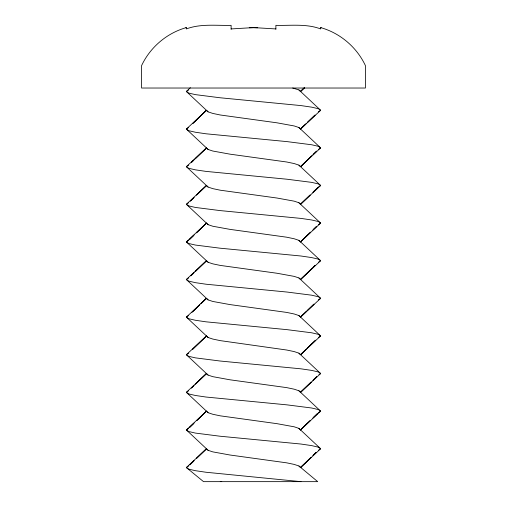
<?xml version="1.0" encoding="UTF-8"?>
<svg xmlns="http://www.w3.org/2000/svg" width="507" height="507" viewBox="0 0 507 507"><rect width="100%" height="100%" fill="white"/><g stroke="black" fill="none" stroke-linecap="round" stroke-linejoin="round"><path stroke-width="0.76" d="M193.085 123.226L206.425 110.33M191.412 162.443L194.194 159.756M195.309 158.685L206.425 147.936M300.575 91.437L303.908 88.218M194.194 197.362L190.302 201.127L193.655 197.888M196.976 194.675L206.425 185.543M300.575 129.044L305.575 124.209M307.248 122.599L315.031 115.076L307.762 122.086M194.194 234.969L189.187 239.805L193.655 235.495M196.418 232.821L206.425 223.15M300.575 166.651L311.691 155.909M312.806 154.831L316.698 151.073L313.345 154.305M194.194 272.576L190.86 275.802L193.655 273.102M195.309 271.505L206.425 260.756M300.575 204.258L310.024 195.125M312.806 192.438L317.813 187.603L313.345 191.912M192.527 311.792L199.752 304.808M201.425 303.199L206.425 298.363M300.575 241.864L310.582 232.193M312.806 230.045L316.698 226.287M192.527 349.399L206.425 335.97M300.575 279.471L315.031 265.503L313.345 267.126M194.194 385.396L191.412 388.083L193.655 385.922M195.86 383.786L206.425 373.577M300.575 317.078L313.915 304.181M194.194 423.003L189.745 427.3L193.655 423.529M196.976 420.316L206.425 411.183M300.575 354.685L306.133 349.31M307.248 348.239L315.031 340.717M194.194 460.609L189.745 464.906L193.655 461.136M196.418 458.461L206.425 448.79M300.575 392.291L311.14 382.082M312.806 380.472L316.698 376.707L313.345 379.946M300.575 429.898L310.024 420.766M312.806 418.079L317.813 413.243L313.345 417.553M300.575 467.505L310.582 457.834M312.806 455.685L316.14 452.459L313.345 455.159M193.097 123.214L199.238 117.288M200.354 116.211L206.495 110.285L208.092 111.857L212.788 113.422L220.26 114.988L277.006 122.821L294.212 125.958L298.908 127.523L320.652 147.892L300.505 166.695L298.908 165.13L294.212 163.565L286.74 161.999L229.994 154.16L212.788 151.029L208.092 149.464L186.348 129.089L206.495 110.285M191.424 162.436L193.655 160.282M194.77 159.204L206.495 147.892L208.092 149.464M292.716 88.034L298.908 89.916L300.505 91.482L304.415 87.711M196.45 195.195L206.495 185.499L208.092 187.064L212.788 188.636L220.26 190.201L277.006 198.034L294.212 201.171L298.908 202.737L320.652 223.105L300.505 241.909L298.908 240.343L294.212 238.778L286.74 237.206L229.994 229.373L212.788 226.242L208.092 224.671L186.348 204.302L206.495 185.499M298.908 127.523L300.505 129.089L306.089 123.702M196.45 232.802L206.495 223.105L208.092 224.671M300.505 166.695L311.672 155.922M195.328 271.486L206.495 260.712L208.092 262.277L212.788 263.849L220.26 265.415L277.006 273.248L294.212 276.385L298.908 277.95L320.652 298.319L300.505 317.122L298.908 315.557L294.212 313.991L286.74 312.42L229.994 304.587L212.788 301.456L208.092 299.884L186.348 279.515L206.495 260.712M298.908 202.737L300.505 204.302L309.992 195.144M191.982 312.325L199.238 305.322M200.911 303.706L206.495 298.319L208.092 299.884M300.505 241.909L310.55 232.212M313.345 229.519L316.691 226.287M192.54 349.393L206.495 335.926L208.092 337.491L212.788 339.056L220.26 340.628L286.74 350.026L294.212 351.592L298.908 353.164L320.652 373.532L300.505 392.336L298.908 390.77L294.212 389.199L286.74 387.633L229.994 379.8L212.788 376.663L208.092 375.098L186.348 354.729L206.495 335.926M298.908 277.95L300.505 279.515L312.23 268.203M195.328 384.306L206.495 373.532L208.092 375.098M300.505 317.122L306.646 311.197M307.762 310.119L313.903 304.194M197.008 420.297L206.495 411.139L208.092 412.704L212.788 414.27L220.26 415.841L277.006 423.675L294.212 426.805L298.908 428.377L320.652 448.746L300.505 467.549L298.908 465.984L294.212 464.412L286.74 462.847L229.994 455.013L212.788 451.876L208.092 450.311L186.348 429.942L206.495 411.139M298.908 353.164L300.505 354.729L306.646 348.803M307.762 347.726L315.576 340.184M196.45 458.442L206.495 448.746L208.092 450.311M300.505 392.336L311.114 382.101M298.908 428.377L300.505 429.942L309.992 420.785M300.505 467.549L311.114 457.314M190.372 87.724L186.348 91.482L208.092 111.857M206.495 147.892L186.348 166.695L208.092 187.064M300.505 91.482L304.536 87.724M300.505 129.089L320.652 110.285L298.908 89.916M206.495 223.105L186.348 241.909L208.092 262.277M300.505 204.302L320.652 185.499L298.908 165.13M206.495 298.319L186.348 317.122L208.092 337.491M300.505 279.515L320.652 260.712L298.908 240.343M206.495 373.532L186.348 392.336L208.092 412.704M300.505 354.729L320.652 335.926L298.908 315.557M206.495 448.746L186.348 467.549L203.541 481.65L317.705 481.65L298.908 465.984M300.505 429.942L320.652 411.139L298.908 390.77M188.636 89.916L186.348 91.482L188.636 93.054L195.341 94.619L219.924 97.75L300.987 105.589L311.659 107.154L318.364 108.72L320.652 110.285L318.364 111.857M188.636 127.523L186.348 129.089L188.636 130.66L195.341 132.226L206.013 133.791L287.076 141.624L311.659 144.761L318.364 146.327L320.652 147.892L318.364 149.464M188.636 165.13L186.348 166.695L188.636 168.261L195.341 169.832L206.013 171.398L287.076 179.231L311.659 182.368L318.364 183.933L320.652 185.499L318.364 187.064M188.636 202.737L186.348 204.302L188.636 205.867L195.341 207.439L219.924 210.57L300.987 218.403L311.659 219.975L318.364 221.54L320.652 223.105L318.364 224.671M188.636 240.343L186.348 241.909L188.636 243.474L195.341 245.046L219.924 248.177L300.987 256.01L311.659 257.581L318.364 259.147L320.652 260.712L318.364 262.277M188.636 277.95L186.348 279.515L188.636 281.081L195.341 282.653L206.013 284.218L287.076 292.051L311.659 295.188L318.364 296.753L320.652 298.319L318.364 299.884M188.636 315.557L186.348 317.122L188.636 318.688L195.341 320.259L206.013 321.825L287.076 329.658L311.659 332.788L318.364 334.36L320.652 335.926L318.364 337.491M188.636 353.164L186.348 354.729L188.636 356.294L195.341 357.86L219.924 360.997L300.987 368.83L311.659 370.395L318.364 371.967L320.652 373.532L318.941 374.705M188.636 390.77L186.348 392.336L188.636 393.901L195.341 395.466L206.013 397.038L287.076 404.871L311.659 408.002L318.364 409.574L320.652 411.139L318.364 412.704M188.636 428.377L186.348 429.942L188.636 431.508L195.341 433.073L219.924 436.21L300.987 444.043L311.659 445.609L318.364 447.18L320.652 448.746L318.364 450.311M188.636 465.984L186.348 467.549L188.636 469.114L195.341 470.68L206.013 472.251L300.987 481.65M231.116 29.298L231.116 25.35C216.178 25.743 200.671 23.512 186.348 28.931L186.348 27.6C166.854 33.05 150.135 47.309 141.573 65.644L141.573 88.028L365.427 88.028L365.427 65.644C356.865 47.309 340.146 33.05 320.652 27.6L320.652 28.931C306.329 23.512 290.822 25.743 275.884 25.35L275.884 29.298M220.26 481.65L221.755 481.409M231.116 28.931L253.5 27.6L275.884 28.931M185.79 27.739L186.348 27.739M249.279 27.739L257.721 27.739M320.652 27.739L321.21 27.739"/></g></svg>
